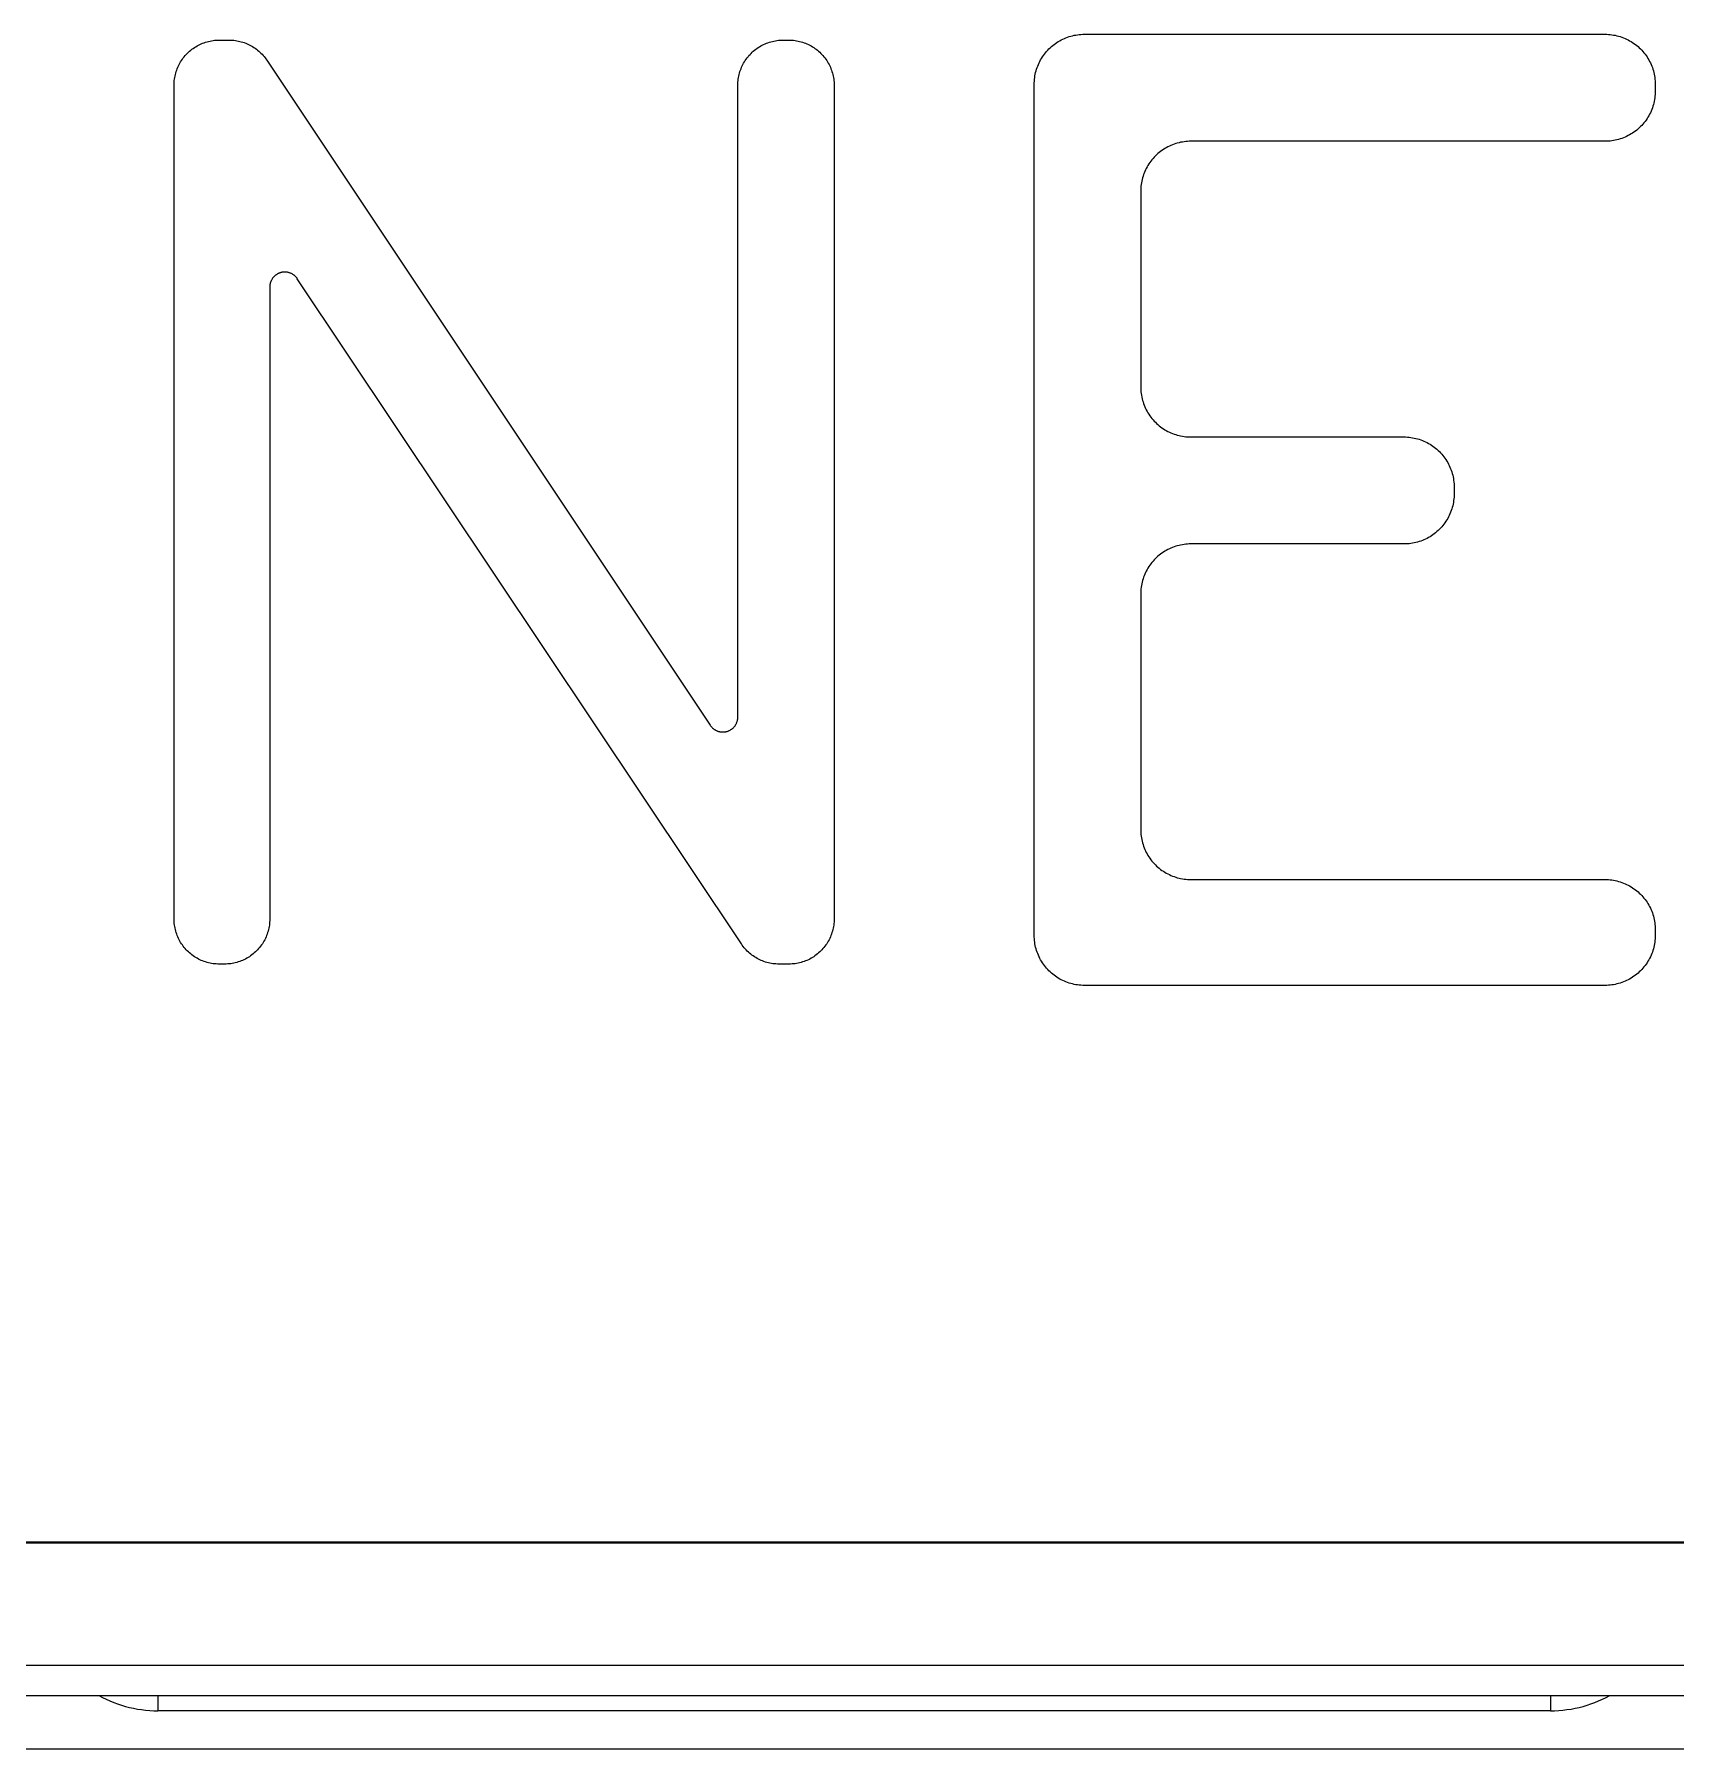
# Model space of a CAD drawing. Header units: millimetres. Extents: x -1283 to 2747, y -259 to 2557.
# Drawn here: x 1706.39 to 1746.47, y 370.18 to 412.04 of the extents above; entities that cross this region are included whole.
import ezdxf

# ---------------------------------------------------------------- set-up
doc = ezdxf.new("R2010")
doc.units = ezdxf.units.MM
doc.header["$MEASUREMENT"] = 0
doc.layers.add('Utwórz2D linie widoczne', color=7, linetype='Continuous', true_color=0x000000)

msp = doc.modelspace()

# ---------------------------------------------------------------- linework, layer by layer
at = {"layer": 'Utwórz2D linie widoczne'}
for p, q in [((1731.58, 411.959), (1731.619, 411.974)), ((1731.619, 411.974), (1731.658, 411.987)), ((1731.658, 411.987), (1731.698, 411.999)), ((1731.698, 411.999), (1731.739, 412.01)), ((1731.739, 412.01), (1731.78, 412.019)), ((1731.78, 412.019), (1731.821, 412.027)), ((1731.821, 412.027), (1731.862, 412.033)), ((1731.862, 412.033), (1731.904, 412.038)), ((1731.904, 412.038), (1731.945, 412.042)), ((1731.945, 412.042), (1731.987, 412.044)), ((1731.987, 412.044), (1732.029, 412.044)), ((1732.029, 412.044), (1744.742, 412.044)), ((1744.742, 412.044), (1744.784, 412.044)), ((1744.784, 412.044), (1744.825, 412.042)), ((1744.825, 412.042), (1744.867, 412.038)), ((1744.867, 412.038), (1744.909, 412.033)), ((1744.909, 412.033), (1744.95, 412.027)), ((1744.95, 412.027), (1744.991, 412.019)), ((1744.991, 412.019), (1745.032, 412.01)), ((1745.032, 412.01), (1745.072, 411.999)), ((1745.072, 411.999), (1745.112, 411.987)), ((1745.112, 411.987), (1745.152, 411.974)), ((1745.152, 411.974), (1745.191, 411.959)), ((1710.1, 411.552), (1710.126, 411.579)), ((1710.126, 411.579), (1710.153, 411.606)), ((1710.153, 411.606), (1710.181, 411.631)), ((1710.181, 411.631), (1710.21, 411.655)), ((1710.21, 411.655), (1710.24, 411.678)), ((1710.24, 411.678), (1710.27, 411.701)), ((1710.27, 411.701), (1710.301, 411.722)), ((1710.301, 411.722), (1710.333, 411.742)), ((1710.333, 411.742), (1710.365, 411.761)), ((1710.365, 411.761), (1710.398, 411.779)), ((1710.398, 411.779), (1710.432, 411.796)), ((1710.432, 411.796), (1710.466, 411.811)), ((1710.466, 411.811), (1710.501, 411.826)), ((1710.501, 411.826), (1710.536, 411.839)), ((1710.536, 411.839), (1710.572, 411.851)), ((1710.572, 411.851), (1710.608, 411.862)), ((1710.608, 411.862), (1710.645, 411.871)), ((1710.645, 411.871), (1710.681, 411.879)), ((1710.681, 411.879), (1710.718, 411.886)), ((1710.718, 411.886), (1710.756, 411.892)), ((1710.756, 411.892), (1710.793, 411.897)), ((1710.793, 411.897), (1710.83, 411.9)), ((1710.83, 411.9), (1710.868, 411.902)), ((1710.868, 411.902), (1710.906, 411.902)), ((1710.906, 411.902), (1711.15, 411.902)), ((1711.15, 411.902), (1711.188, 411.902)), ((1711.188, 411.902), (1711.225, 411.9)), ((1711.225, 411.9), (1711.262, 411.897)), ((1711.262, 411.897), (1711.299, 411.892)), ((1711.299, 411.892), (1711.336, 411.887)), ((1711.336, 411.887), (1711.373, 411.88)), ((1711.373, 411.88), (1711.409, 411.872)), ((1711.409, 411.872), (1711.445, 411.862)), ((1711.445, 411.862), (1711.481, 411.852)), ((1711.481, 411.852), (1711.517, 411.84)), ((1711.517, 411.84), (1711.552, 411.827)), ((1711.552, 411.827), (1711.586, 411.812)), ((1711.586, 411.812), (1711.62, 411.797)), ((1711.62, 411.797), (1711.654, 411.781)), ((1711.654, 411.781), (1711.687, 411.763)), ((1711.687, 411.763), (1711.719, 411.744)), ((1711.719, 411.744), (1711.751, 411.724)), ((1711.751, 411.724), (1711.782, 411.704)), ((1711.782, 411.704), (1711.812, 411.682)), ((1711.812, 411.682), (1711.842, 411.659)), ((1711.842, 411.659), (1711.87, 411.635)), ((1711.87, 411.635), (1711.898, 411.61)), ((1711.898, 411.61), (1711.925, 411.584)), ((1711.925, 411.584), (1711.951, 411.557)), ((1711.951, 411.557), (1711.976, 411.53)), ((1723.865, 411.552), (1723.891, 411.579)), ((1723.891, 411.579), (1723.918, 411.606)), ((1723.918, 411.606), (1723.946, 411.631)), ((1723.946, 411.631), (1723.975, 411.655)), ((1723.975, 411.655), (1724.005, 411.678)), ((1724.005, 411.678), (1724.035, 411.701)), ((1724.035, 411.701), (1724.066, 411.722)), ((1724.066, 411.722), (1724.098, 411.742)), ((1724.098, 411.742), (1724.131, 411.761)), ((1724.131, 411.761), (1724.164, 411.779)), ((1724.164, 411.779), (1724.197, 411.796)), ((1724.197, 411.796), (1724.232, 411.811)), ((1724.232, 411.811), (1724.267, 411.826)), ((1724.267, 411.826), (1724.302, 411.839)), ((1724.302, 411.839), (1724.337, 411.851)), ((1724.337, 411.851), (1724.374, 411.862)), ((1724.374, 411.862), (1724.41, 411.871)), ((1724.41, 411.871), (1724.447, 411.879)), ((1724.447, 411.879), (1724.484, 411.886)), ((1724.484, 411.886), (1724.521, 411.892)), ((1724.521, 411.892), (1724.558, 411.897)), ((1724.558, 411.897), (1724.596, 411.9)), ((1724.596, 411.9), (1724.633, 411.902)), ((1724.633, 411.902), (1724.671, 411.902)), ((1724.671, 411.902), (1724.816, 411.902)), ((1724.816, 411.902), (1724.853, 411.902)), ((1724.853, 411.902), (1724.891, 411.9)), ((1724.891, 411.9), (1724.928, 411.897)), ((1724.928, 411.897), (1724.966, 411.892)), ((1724.966, 411.892), (1725.003, 411.886)), ((1725.003, 411.886), (1725.04, 411.879)), ((1725.04, 411.879), (1725.077, 411.871)), ((1725.077, 411.871), (1725.113, 411.862)), ((1725.113, 411.862), (1725.149, 411.851)), ((1725.149, 411.851), (1725.185, 411.839)), ((1725.185, 411.839), (1725.22, 411.826)), ((1725.22, 411.826), (1725.255, 411.811)), ((1725.255, 411.811), (1725.289, 411.796)), ((1725.289, 411.796), (1725.323, 411.779)), ((1725.323, 411.779), (1725.356, 411.761)), ((1725.356, 411.761), (1725.388, 411.742)), ((1725.388, 411.742), (1725.42, 411.722)), ((1725.42, 411.722), (1725.451, 411.701)), ((1725.451, 411.701), (1725.482, 411.678)), ((1725.482, 411.678), (1725.511, 411.655)), ((1725.511, 411.655), (1725.54, 411.631)), ((1725.54, 411.631), (1725.568, 411.606)), ((1725.568, 411.606), (1725.595, 411.579)), ((1725.595, 411.579), (1725.621, 411.552)), ((1731.028, 411.526), (1731.053, 411.56)), ((1731.053, 411.56), (1731.079, 411.593)), ((1731.079, 411.593), (1731.106, 411.625)), ((1731.106, 411.625), (1731.134, 411.656)), ((1731.134, 411.656), (1731.163, 411.686)), ((1731.163, 411.686), (1731.193, 411.715)), ((1731.193, 411.715), (1731.224, 411.743)), ((1731.224, 411.743), (1731.256, 411.77)), ((1731.256, 411.77), (1731.289, 411.796)), ((1731.289, 411.796), (1731.322, 411.82)), ((1731.322, 411.82), (1731.357, 411.844)), ((1731.357, 411.844), (1731.392, 411.866)), ((1731.392, 411.866), (1731.429, 411.887)), ((1731.429, 411.887), (1731.465, 411.907)), ((1731.465, 411.907), (1731.503, 411.926)), ((1731.503, 411.926), (1731.541, 411.943)), ((1731.541, 411.943), (1731.58, 411.959)), ((1745.191, 411.959), (1745.23, 411.943)), ((1745.23, 411.943), (1745.268, 411.926)), ((1745.268, 411.926), (1745.305, 411.907)), ((1745.305, 411.907), (1745.342, 411.887)), ((1745.342, 411.887), (1745.378, 411.866)), ((1745.378, 411.866), (1745.414, 411.844)), ((1745.414, 411.844), (1745.448, 411.82)), ((1745.448, 411.82), (1745.482, 411.796)), ((1745.482, 411.796), (1745.515, 411.77)), ((1745.515, 411.77), (1745.547, 411.743)), ((1745.547, 411.743), (1745.578, 411.715)), ((1745.578, 411.715), (1745.608, 411.686)), ((1745.608, 411.686), (1745.637, 411.656)), ((1745.637, 411.656), (1745.665, 411.625)), ((1745.665, 411.625), (1745.692, 411.593)), ((1745.692, 411.593), (1745.718, 411.56)), ((1745.718, 411.56), (1745.743, 411.526)), ((1709.855, 411.133), (1709.867, 411.169)), ((1709.867, 411.169), (1709.88, 411.204)), ((1709.88, 411.204), (1709.895, 411.239)), ((1709.895, 411.239), (1709.91, 411.273)), ((1709.91, 411.273), (1709.927, 411.307)), ((1709.927, 411.307), (1709.945, 411.34)), ((1709.945, 411.34), (1709.964, 411.373)), ((1709.964, 411.373), (1709.984, 411.405)), ((1709.984, 411.405), (1710.005, 411.436)), ((1710.005, 411.436), (1710.027, 411.466)), ((1710.027, 411.466), (1710.05, 411.496)), ((1710.05, 411.496), (1710.075, 411.524)), ((1710.075, 411.524), (1710.1, 411.552)), ((1711.976, 411.53), (1712.001, 411.501)), ((1712.001, 411.501), (1712.024, 411.472)), ((1712.024, 411.472), (1712.046, 411.442)), ((1712.046, 411.442), (1712.068, 411.411)), ((1712.068, 411.411), (1722.895, 395.17)), ((1723.62, 411.133), (1723.632, 411.169)), ((1723.632, 411.169), (1723.645, 411.204)), ((1723.645, 411.204), (1723.66, 411.239)), ((1723.66, 411.239), (1723.675, 411.273)), ((1723.675, 411.273), (1723.692, 411.307)), ((1723.692, 411.307), (1723.71, 411.34)), ((1723.71, 411.34), (1723.729, 411.373)), ((1723.729, 411.373), (1723.749, 411.405)), ((1723.749, 411.405), (1723.77, 411.436)), ((1723.77, 411.436), (1723.793, 411.466)), ((1723.793, 411.466), (1723.816, 411.496)), ((1723.816, 411.496), (1723.84, 411.524)), ((1723.84, 411.524), (1723.865, 411.552)), ((1725.621, 411.552), (1725.647, 411.524)), ((1725.647, 411.524), (1725.671, 411.496)), ((1725.671, 411.496), (1725.694, 411.466)), ((1725.694, 411.466), (1725.716, 411.436)), ((1725.716, 411.436), (1725.737, 411.405)), ((1725.737, 411.405), (1725.758, 411.373)), ((1725.758, 411.373), (1725.777, 411.34)), ((1725.777, 411.34), (1725.794, 411.307)), ((1725.794, 411.307), (1725.811, 411.273)), ((1725.811, 411.273), (1725.827, 411.239)), ((1725.827, 411.239), (1725.841, 411.204)), ((1725.841, 411.204), (1725.854, 411.169)), ((1725.854, 411.169), (1725.866, 411.133)), ((1730.839, 411.109), (1730.849, 411.15)), ((1730.849, 411.15), (1730.861, 411.19)), ((1730.861, 411.19), (1730.875, 411.23)), ((1730.875, 411.23), (1730.889, 411.269)), ((1730.889, 411.269), (1730.905, 411.307)), ((1730.905, 411.307), (1730.923, 411.346)), ((1730.923, 411.346), (1730.941, 411.383)), ((1730.941, 411.383), (1730.961, 411.42)), ((1730.961, 411.42), (1730.982, 411.456)), ((1730.982, 411.456), (1731.005, 411.491)), ((1731.005, 411.491), (1731.028, 411.526)), ((1745.743, 411.526), (1745.766, 411.491)), ((1745.766, 411.491), (1745.788, 411.456)), ((1745.788, 411.456), (1745.81, 411.42)), ((1745.81, 411.42), (1745.829, 411.383)), ((1745.829, 411.383), (1745.848, 411.346)), ((1745.848, 411.346), (1745.865, 411.307)), ((1745.865, 411.307), (1745.881, 411.269)), ((1745.881, 411.269), (1745.896, 411.23)), ((1745.896, 411.23), (1745.909, 411.19)), ((1745.909, 411.19), (1745.921, 411.15)), ((1745.921, 411.15), (1745.932, 411.109)), ((1709.803, 410.8), (1709.804, 410.838)), ((1709.803, 390.441), (1709.803, 410.8)), ((1709.804, 410.838), (1709.806, 410.875)), ((1709.806, 410.875), (1709.809, 410.913)), ((1709.809, 410.913), (1709.813, 410.95)), ((1709.813, 410.95), (1709.819, 410.987)), ((1709.819, 410.987), (1709.826, 411.024)), ((1709.826, 411.024), (1709.835, 411.061)), ((1709.835, 411.061), (1709.844, 411.097)), ((1709.844, 411.097), (1709.855, 411.133)), ((1723.568, 410.8), (1723.569, 410.838)), ((1723.568, 395.374), (1723.568, 410.8)), ((1723.569, 410.838), (1723.571, 410.875)), ((1723.571, 410.875), (1723.574, 410.913)), ((1723.574, 410.913), (1723.579, 410.95)), ((1723.579, 410.95), (1723.585, 410.987)), ((1723.585, 410.987), (1723.592, 411.024)), ((1723.592, 411.024), (1723.6, 411.061)), ((1723.6, 411.061), (1723.609, 411.097)), ((1723.609, 411.097), (1723.62, 411.133)), ((1725.866, 411.133), (1725.877, 411.097)), ((1725.877, 411.097), (1725.887, 411.061)), ((1725.887, 411.061), (1725.895, 411.024)), ((1725.895, 411.024), (1725.902, 410.987)), ((1725.902, 410.987), (1725.908, 410.95)), ((1725.908, 410.95), (1725.912, 410.913)), ((1725.912, 410.913), (1725.916, 410.875)), ((1725.916, 410.875), (1725.917, 410.838)), ((1725.917, 410.838), (1725.918, 410.8)), ((1725.918, 410.8), (1725.918, 390.441)), ((1730.804, 410.819), (1730.805, 410.861)), ((1730.804, 390.042), (1730.804, 410.819)), ((1730.805, 410.861), (1730.807, 410.903)), ((1730.807, 410.903), (1730.81, 410.945)), ((1730.81, 410.945), (1730.815, 410.986)), ((1730.815, 410.986), (1730.822, 411.028)), ((1730.822, 411.028), (1730.83, 411.069)), ((1730.83, 411.069), (1730.839, 411.109)), ((1745.932, 411.109), (1745.941, 411.069)), ((1745.941, 411.069), (1745.949, 411.028)), ((1745.949, 411.028), (1745.955, 410.986)), ((1745.955, 410.986), (1745.96, 410.945)), ((1745.96, 410.945), (1745.964, 410.903)), ((1745.964, 410.903), (1745.966, 410.861)), ((1745.966, 410.861), (1745.967, 410.819)), ((1745.967, 410.819), (1745.967, 410.656)), ((1745.921, 410.326), (1745.909, 410.286)), ((1745.932, 410.366), (1745.921, 410.326)), ((1745.941, 410.407), (1745.932, 410.366)), ((1745.949, 410.448), (1745.941, 410.407)), ((1745.955, 410.489), (1745.949, 410.448)), ((1745.96, 410.531), (1745.955, 410.489)), ((1745.964, 410.573), (1745.96, 410.531)), ((1745.966, 410.614), (1745.964, 410.573)), ((1745.967, 410.656), (1745.966, 410.614)), ((1745.692, 409.883), (1745.665, 409.851)), ((1745.718, 409.916), (1745.692, 409.883)), ((1745.743, 409.95), (1745.718, 409.916)), ((1745.766, 409.984), (1745.743, 409.95)), ((1745.788, 410.02), (1745.766, 409.984)), ((1745.81, 410.056), (1745.788, 410.02)), ((1745.829, 410.093), (1745.81, 410.056)), ((1745.848, 410.13), (1745.829, 410.093)), ((1745.865, 410.168), (1745.848, 410.13)), ((1745.881, 410.207), (1745.865, 410.168)), ((1745.896, 410.246), (1745.881, 410.207)), ((1745.909, 410.286), (1745.896, 410.246)), ((1745.032, 409.466), (1744.991, 409.457)), ((1745.072, 409.477), (1745.032, 409.466)), ((1745.112, 409.489), (1745.072, 409.477)), ((1745.152, 409.502), (1745.112, 409.489)), ((1745.191, 409.517), (1745.152, 409.502)), ((1745.23, 409.533), (1745.191, 409.517)), ((1745.268, 409.55), (1745.23, 409.533)), ((1745.305, 409.569), (1745.268, 409.55)), ((1745.342, 409.588), (1745.305, 409.569)), ((1745.378, 409.61), (1745.342, 409.588)), ((1745.414, 409.632), (1745.378, 409.61)), ((1745.448, 409.655), (1745.414, 409.632)), ((1745.482, 409.68), (1745.448, 409.655)), ((1745.515, 409.706), (1745.482, 409.68)), ((1745.547, 409.733), (1745.515, 409.706)), ((1745.578, 409.761), (1745.547, 409.733)), ((1745.608, 409.79), (1745.578, 409.761)), ((1745.637, 409.82), (1745.608, 409.79)), ((1745.665, 409.851), (1745.637, 409.82)), ((1733.762, 409.073), (1733.733, 409.042)), ((1733.793, 409.102), (1733.762, 409.073)), ((1733.824, 409.13), (1733.793, 409.102)), ((1733.856, 409.157), (1733.824, 409.13)), ((1733.888, 409.182), (1733.856, 409.157)), ((1733.922, 409.207), (1733.888, 409.182)), ((1733.957, 409.231), (1733.922, 409.207)), ((1733.992, 409.253), (1733.957, 409.231)), ((1734.028, 409.274), (1733.992, 409.253)), ((1734.065, 409.294), (1734.028, 409.274)), ((1734.103, 409.313), (1734.065, 409.294)), ((1734.141, 409.33), (1734.103, 409.313)), ((1734.179, 409.346), (1734.141, 409.33)), ((1734.218, 409.361), (1734.179, 409.346)), ((1734.258, 409.374), (1734.218, 409.361)), ((1734.298, 409.386), (1734.258, 409.374)), ((1734.339, 409.396), (1734.298, 409.386)), ((1734.379, 409.406), (1734.339, 409.396)), ((1734.421, 409.413), (1734.379, 409.406)), ((1734.462, 409.42), (1734.421, 409.413)), ((1734.503, 409.425), (1734.462, 409.42)), ((1734.545, 409.428), (1734.503, 409.425)), ((1734.587, 409.431), (1734.545, 409.428)), ((1734.629, 409.431), (1734.587, 409.431)), ((1744.742, 409.431), (1734.629, 409.431)), ((1744.784, 409.432), (1744.742, 409.431)), ((1744.825, 409.434), (1744.784, 409.432)), ((1744.867, 409.438), (1744.825, 409.434)), ((1744.909, 409.443), (1744.867, 409.438)), ((1744.95, 409.449), (1744.909, 409.443)), ((1744.991, 409.457), (1744.95, 409.449)), ((1733.489, 408.656), (1733.474, 408.617)), ((1733.505, 408.694), (1733.489, 408.656)), ((1733.522, 408.732), (1733.505, 408.694)), ((1733.541, 408.77), (1733.522, 408.732)), ((1733.561, 408.807), (1733.541, 408.77)), ((1733.582, 408.843), (1733.561, 408.807)), ((1733.604, 408.878), (1733.582, 408.843)), ((1733.628, 408.913), (1733.604, 408.878)), ((1733.653, 408.946), (1733.628, 408.913)), ((1733.678, 408.979), (1733.653, 408.946)), ((1733.705, 409.011), (1733.678, 408.979)), ((1733.733, 409.042), (1733.705, 409.011)), ((1733.407, 408.29), (1733.404, 408.248)), ((1733.404, 408.248), (1733.404, 408.206)), ((1733.404, 408.206), (1733.404, 403.436)), ((1733.41, 408.332), (1733.407, 408.29)), ((1733.415, 408.373), (1733.41, 408.332)), ((1733.421, 408.414), (1733.415, 408.373)), ((1733.429, 408.456), (1733.421, 408.414)), ((1733.439, 408.496), (1733.429, 408.456)), ((1733.449, 408.537), (1733.439, 408.496)), ((1733.461, 408.577), (1733.449, 408.537)), ((1733.474, 408.617), (1733.461, 408.577)), ((1712.232, 406.114), (1712.223, 406.105)), ((1712.24, 406.124), (1712.232, 406.114)), ((1712.249, 406.133), (1712.24, 406.124)), ((1712.258, 406.141), (1712.249, 406.133)), ((1712.268, 406.15), (1712.258, 406.141)), ((1712.277, 406.158), (1712.268, 406.15)), ((1712.288, 406.166), (1712.277, 406.158)), ((1712.298, 406.173), (1712.288, 406.166)), ((1712.308, 406.18), (1712.298, 406.173)), ((1712.319, 406.187), (1712.308, 406.18)), ((1712.33, 406.193), (1712.319, 406.187)), ((1712.341, 406.199), (1712.33, 406.193)), ((1712.353, 406.204), (1712.341, 406.199)), ((1712.364, 406.209), (1712.353, 406.204)), ((1712.376, 406.214), (1712.364, 406.209)), ((1712.388, 406.218), (1712.376, 406.214)), ((1712.4, 406.222), (1712.388, 406.218)), ((1712.412, 406.226), (1712.4, 406.222)), ((1712.425, 406.229), (1712.412, 406.226)), ((1712.437, 406.232), (1712.425, 406.229)), ((1712.45, 406.234), (1712.437, 406.232)), ((1712.462, 406.235), (1712.45, 406.234)), ((1712.475, 406.237), (1712.462, 406.235)), ((1712.487, 406.238), (1712.475, 406.237)), ((1712.5, 406.238), (1712.487, 406.238)), ((1712.513, 406.238), (1712.5, 406.238)), ((1712.525, 406.238), (1712.513, 406.238)), ((1712.538, 406.237), (1712.525, 406.238)), ((1712.551, 406.236), (1712.538, 406.237)), ((1712.563, 406.234), (1712.551, 406.236)), ((1712.576, 406.232), (1712.563, 406.234)), ((1712.588, 406.229), (1712.576, 406.232)), ((1712.6, 406.226), (1712.588, 406.229)), ((1712.613, 406.223), (1712.6, 406.226)), ((1712.625, 406.219), (1712.613, 406.223)), ((1712.637, 406.214), (1712.625, 406.219)), ((1712.648, 406.21), (1712.637, 406.214)), ((1712.66, 406.205), (1712.648, 406.21)), ((1712.671, 406.199), (1712.66, 406.205)), ((1712.683, 406.193), (1712.671, 406.199)), ((1712.694, 406.187), (1712.683, 406.193)), ((1712.705, 406.18), (1712.694, 406.187)), ((1712.715, 406.173), (1712.705, 406.18)), ((1712.725, 406.166), (1712.715, 406.173)), ((1712.735, 406.158), (1712.725, 406.166)), ((1712.745, 406.15), (1712.735, 406.158)), ((1712.755, 406.142), (1712.745, 406.15)), ((1712.764, 406.133), (1712.755, 406.142)), ((1712.773, 406.124), (1712.764, 406.133)), ((1712.781, 406.115), (1712.773, 406.124)), ((1712.79, 406.105), (1712.781, 406.115)), ((1712.14, 405.896), (1712.139, 405.883)), ((1712.139, 405.883), (1712.139, 405.871)), ((1712.139, 405.871), (1712.139, 390.441)), ((1712.141, 405.909), (1712.14, 405.896)), ((1712.143, 405.921), (1712.141, 405.909)), ((1712.145, 405.934), (1712.143, 405.921)), ((1712.147, 405.946), (1712.145, 405.934)), ((1712.15, 405.959), (1712.147, 405.946)), ((1712.153, 405.971), (1712.15, 405.959)), ((1712.157, 405.983), (1712.153, 405.971)), ((1712.161, 405.995), (1712.157, 405.983)), ((1712.165, 406.007), (1712.161, 405.995)), ((1712.17, 406.019), (1712.165, 406.007)), ((1712.176, 406.03), (1712.17, 406.019)), ((1712.181, 406.041), (1712.176, 406.03)), ((1712.187, 406.052), (1712.181, 406.041)), ((1712.194, 406.063), (1712.187, 406.052)), ((1712.201, 406.074), (1712.194, 406.063)), ((1712.208, 406.085), (1712.201, 406.074)), ((1712.215, 406.095), (1712.208, 406.085)), ((1712.223, 406.105), (1712.215, 406.095)), ((1712.798, 406.095), (1712.79, 406.105)), ((1712.805, 406.085), (1712.798, 406.095)), ((1712.812, 406.075), (1712.805, 406.085)), ((1723.656, 389.829), (1712.812, 406.075)), ((1733.404, 403.436), (1733.404, 403.394)), ((1733.404, 403.394), (1733.407, 403.352)), ((1733.407, 403.352), (1733.41, 403.31)), ((1733.41, 403.31), (1733.415, 403.269)), ((1733.415, 403.269), (1733.421, 403.228)), ((1733.421, 403.228), (1733.429, 403.186)), ((1733.429, 403.186), (1733.439, 403.146)), ((1733.439, 403.146), (1733.449, 403.105)), ((1733.449, 403.105), (1733.461, 403.065)), ((1733.461, 403.065), (1733.474, 403.025)), ((1733.474, 403.025), (1733.489, 402.986)), ((1733.489, 402.986), (1733.505, 402.948)), ((1733.505, 402.948), (1733.522, 402.91)), ((1733.522, 402.91), (1733.541, 402.872)), ((1733.541, 402.872), (1733.561, 402.835)), ((1733.561, 402.835), (1733.582, 402.799)), ((1733.582, 402.799), (1733.604, 402.764)), ((1733.604, 402.764), (1733.628, 402.729)), ((1733.628, 402.729), (1733.653, 402.696)), ((1733.653, 402.696), (1733.678, 402.663)), ((1733.678, 402.663), (1733.705, 402.631)), ((1733.705, 402.631), (1733.733, 402.6)), ((1733.733, 402.6), (1733.762, 402.569)), ((1733.762, 402.569), (1733.793, 402.54)), ((1733.793, 402.54), (1733.824, 402.512)), ((1733.824, 402.512), (1733.856, 402.485)), ((1733.856, 402.485), (1733.888, 402.46)), ((1733.888, 402.46), (1733.922, 402.435)), ((1733.922, 402.435), (1733.957, 402.411)), ((1733.957, 402.411), (1733.992, 402.389)), ((1733.992, 402.389), (1734.028, 402.368)), ((1734.028, 402.368), (1734.065, 402.348)), ((1734.065, 402.348), (1734.103, 402.329)), ((1734.103, 402.329), (1734.141, 402.312)), ((1734.141, 402.312), (1734.179, 402.296)), ((1734.179, 402.296), (1734.218, 402.281)), ((1734.218, 402.281), (1734.258, 402.268)), ((1734.258, 402.268), (1734.298, 402.256)), ((1734.298, 402.256), (1734.339, 402.246)), ((1734.339, 402.246), (1734.379, 402.236)), ((1734.379, 402.236), (1734.421, 402.229)), ((1734.421, 402.229), (1734.462, 402.222)), ((1734.462, 402.222), (1734.503, 402.217)), ((1734.503, 402.217), (1734.545, 402.214)), ((1734.545, 402.214), (1734.587, 402.211)), ((1734.587, 402.211), (1734.629, 402.211)), ((1734.629, 402.211), (1739.831, 402.211)), ((1739.831, 402.211), (1739.873, 402.21)), ((1739.873, 402.21), (1739.915, 402.208)), ((1739.915, 402.208), (1739.957, 402.204)), ((1739.957, 402.204), (1739.998, 402.199)), ((1739.998, 402.199), (1740.04, 402.193)), ((1740.04, 402.193), (1740.081, 402.185)), ((1740.081, 402.185), (1740.121, 402.176)), ((1740.121, 402.176), (1740.162, 402.165)), ((1740.162, 402.165), (1740.202, 402.153)), ((1740.202, 402.153), (1740.242, 402.14)), ((1740.242, 402.14), (1740.281, 402.125)), ((1740.281, 402.125), (1740.319, 402.109)), ((1740.319, 402.109), (1740.358, 402.092)), ((1740.358, 402.092), (1740.395, 402.073)), ((1740.395, 402.073), (1740.432, 402.054)), ((1740.432, 402.054), (1740.468, 402.032)), ((1740.468, 402.032), (1740.503, 402.01)), ((1740.503, 402.01), (1740.538, 401.987)), ((1740.538, 401.987), (1740.572, 401.962)), ((1740.572, 401.962), (1740.604, 401.936)), ((1740.604, 401.936), (1740.636, 401.909)), ((1740.636, 401.909), (1740.668, 401.881)), ((1740.668, 401.881), (1740.698, 401.852)), ((1740.698, 401.852), (1740.727, 401.822)), ((1740.727, 401.822), (1740.755, 401.791)), ((1740.755, 401.791), (1740.782, 401.759)), ((1740.782, 401.759), (1740.807, 401.726)), ((1740.807, 401.726), (1740.832, 401.692)), ((1740.832, 401.692), (1740.856, 401.658)), ((1740.856, 401.658), (1740.878, 401.622)), ((1740.878, 401.622), (1740.899, 401.586)), ((1740.899, 401.586), (1740.919, 401.549)), ((1740.919, 401.549), (1740.938, 401.512)), ((1740.938, 401.512), (1740.955, 401.474)), ((1740.955, 401.474), (1740.971, 401.435)), ((1740.971, 401.435), (1740.986, 401.396)), ((1740.986, 401.396), (1740.999, 401.356)), ((1740.999, 401.356), (1741.011, 401.316)), ((1741.011, 401.316), (1741.022, 401.276)), ((1741.022, 401.276), (1741.031, 401.235)), ((1741.031, 401.235), (1741.039, 401.194)), ((1741.039, 401.194), (1741.045, 401.153)), ((1741.045, 401.153), (1741.05, 401.111)), ((1741.05, 401.111), (1741.054, 401.069)), ((1741.05, 400.697), (1741.045, 400.656)), ((1741.054, 400.739), (1741.05, 400.697)), ((1741.054, 401.069), (1741.056, 401.028)), ((1741.056, 400.781), (1741.054, 400.739)), ((1741.056, 401.028), (1741.056, 400.986)), ((1741.056, 400.986), (1741.056, 400.823)), ((1741.056, 400.823), (1741.056, 400.781)), ((1740.919, 400.259), (1740.899, 400.222)), ((1740.938, 400.296), (1740.919, 400.259)), ((1740.955, 400.335), (1740.938, 400.296)), ((1740.971, 400.373), (1740.955, 400.335)), ((1740.986, 400.412), (1740.971, 400.373)), ((1740.999, 400.452), (1740.986, 400.412)), ((1741.011, 400.492), (1740.999, 400.452)), ((1741.022, 400.533), (1741.011, 400.492)), ((1741.031, 400.573), (1741.022, 400.533)), ((1741.039, 400.614), (1741.031, 400.573)), ((1741.045, 400.656), (1741.039, 400.614)), ((1740.572, 399.846), (1740.538, 399.822)), ((1740.604, 399.872), (1740.572, 399.846)), ((1740.636, 399.899), (1740.604, 399.872)), ((1740.668, 399.927), (1740.636, 399.899)), ((1740.698, 399.956), (1740.668, 399.927)), ((1740.727, 399.986), (1740.698, 399.956)), ((1740.755, 400.017), (1740.727, 399.986)), ((1740.782, 400.049), (1740.755, 400.017)), ((1740.807, 400.082), (1740.782, 400.049)), ((1740.832, 400.116), (1740.807, 400.082)), ((1740.856, 400.151), (1740.832, 400.116)), ((1740.878, 400.186), (1740.856, 400.151)), ((1740.899, 400.222), (1740.878, 400.186)), ((1733.992, 399.419), (1733.957, 399.397)), ((1734.028, 399.44), (1733.992, 399.419)), ((1734.065, 399.46), (1734.028, 399.44)), ((1734.103, 399.479), (1734.065, 399.46)), ((1734.141, 399.496), (1734.103, 399.479)), ((1734.179, 399.512), (1734.141, 399.496)), ((1734.218, 399.527), (1734.179, 399.512)), ((1734.258, 399.54), (1734.218, 399.527)), ((1734.298, 399.552), (1734.258, 399.54)), ((1734.339, 399.563), (1734.298, 399.552)), ((1734.379, 399.572), (1734.339, 399.563)), ((1734.421, 399.58), (1734.379, 399.572)), ((1734.462, 399.586), (1734.421, 399.58)), ((1734.503, 399.591), (1734.462, 399.586)), ((1734.545, 399.595), (1734.503, 399.591)), ((1734.587, 399.597), (1734.545, 399.595)), ((1734.629, 399.598), (1734.587, 399.597)), ((1739.831, 399.598), (1734.629, 399.598)), ((1739.873, 399.598), (1739.831, 399.598)), ((1739.915, 399.6), (1739.873, 399.598)), ((1739.957, 399.604), (1739.915, 399.6)), ((1739.998, 399.609), (1739.957, 399.604)), ((1740.04, 399.615), (1739.998, 399.609)), ((1740.081, 399.623), (1740.04, 399.615)), ((1740.121, 399.632), (1740.081, 399.623)), ((1740.162, 399.643), (1740.121, 399.632)), ((1740.202, 399.655), (1740.162, 399.643)), ((1740.242, 399.668), (1740.202, 399.655)), ((1740.281, 399.683), (1740.242, 399.668)), ((1740.319, 399.699), (1740.281, 399.683)), ((1740.358, 399.716), (1740.319, 399.699)), ((1740.395, 399.735), (1740.358, 399.716)), ((1740.432, 399.755), (1740.395, 399.735)), ((1740.468, 399.776), (1740.432, 399.755)), ((1740.503, 399.798), (1740.468, 399.776)), ((1740.538, 399.822), (1740.503, 399.798)), ((1733.582, 399.009), (1733.561, 398.973)), ((1733.604, 399.044), (1733.582, 399.009)), ((1733.628, 399.079), (1733.604, 399.044)), ((1733.653, 399.113), (1733.628, 399.079)), ((1733.678, 399.146), (1733.653, 399.113)), ((1733.705, 399.178), (1733.678, 399.146)), ((1733.733, 399.209), (1733.705, 399.178)), ((1733.762, 399.239), (1733.733, 399.209)), ((1733.793, 399.268), (1733.762, 399.239)), ((1733.824, 399.296), (1733.793, 399.268)), ((1733.856, 399.323), (1733.824, 399.296)), ((1733.888, 399.349), (1733.856, 399.323)), ((1733.922, 399.373), (1733.888, 399.349)), ((1733.957, 399.397), (1733.922, 399.373)), ((1733.421, 398.581), (1733.415, 398.539)), ((1733.429, 398.622), (1733.421, 398.581)), ((1733.439, 398.663), (1733.429, 398.622)), ((1733.449, 398.703), (1733.439, 398.663)), ((1733.461, 398.743), (1733.449, 398.703)), ((1733.474, 398.783), (1733.461, 398.743)), ((1733.489, 398.822), (1733.474, 398.783)), ((1733.505, 398.861), (1733.489, 398.822)), ((1733.522, 398.899), (1733.505, 398.861)), ((1733.541, 398.936), (1733.522, 398.899)), ((1733.561, 398.973), (1733.541, 398.936)), ((1733.407, 398.456), (1733.404, 398.414)), ((1733.404, 398.414), (1733.404, 398.373)), ((1733.404, 398.373), (1733.404, 392.628)), ((1733.41, 398.498), (1733.407, 398.456)), ((1733.415, 398.539), (1733.41, 398.498)), ((1723.537, 395.226), (1723.542, 395.238)), ((1723.542, 395.238), (1723.547, 395.25)), ((1723.547, 395.25), (1723.551, 395.262)), ((1723.551, 395.262), (1723.555, 395.274)), ((1723.555, 395.274), (1723.558, 395.286)), ((1723.558, 395.286), (1723.561, 395.298)), ((1723.561, 395.298), (1723.563, 395.311)), ((1723.563, 395.311), (1723.565, 395.323)), ((1723.565, 395.323), (1723.567, 395.336)), ((1723.567, 395.336), (1723.568, 395.349)), ((1723.568, 395.361), (1723.568, 395.374)), ((1723.568, 395.349), (1723.568, 395.361)), ((1722.895, 395.17), (1722.902, 395.16)), ((1722.902, 395.16), (1722.91, 395.149)), ((1722.91, 395.149), (1722.918, 395.14)), ((1722.918, 395.14), (1722.926, 395.13)), ((1722.926, 395.13), (1722.935, 395.121)), ((1722.935, 395.121), (1722.944, 395.112)), ((1722.944, 395.112), (1722.953, 395.103)), ((1722.953, 395.103), (1722.962, 395.094)), ((1722.962, 395.094), (1722.972, 395.086)), ((1722.972, 395.086), (1722.982, 395.079)), ((1722.982, 395.079), (1722.993, 395.071)), ((1722.993, 395.071), (1723.003, 395.064)), ((1723.003, 395.064), (1723.014, 395.058)), ((1723.014, 395.058), (1723.025, 395.051)), ((1723.025, 395.051), (1723.036, 395.046)), ((1723.036, 395.046), (1723.048, 395.04)), ((1723.048, 395.04), (1723.059, 395.035)), ((1723.059, 395.035), (1723.071, 395.03)), ((1723.071, 395.03), (1723.083, 395.026)), ((1723.083, 395.026), (1723.095, 395.022)), ((1723.095, 395.022), (1723.107, 395.019)), ((1723.107, 395.019), (1723.12, 395.016)), ((1723.12, 395.016), (1723.132, 395.013)), ((1723.132, 395.013), (1723.144, 395.011)), ((1723.144, 395.011), (1723.157, 395.009)), ((1723.157, 395.009), (1723.17, 395.008)), ((1723.17, 395.008), (1723.182, 395.007)), ((1723.182, 395.007), (1723.195, 395.007)), ((1723.195, 395.007), (1723.208, 395.007)), ((1723.208, 395.007), (1723.22, 395.007)), ((1723.22, 395.007), (1723.233, 395.008)), ((1723.233, 395.008), (1723.246, 395.009)), ((1723.246, 395.009), (1723.258, 395.011)), ((1723.258, 395.011), (1723.271, 395.013)), ((1723.271, 395.013), (1723.283, 395.016)), ((1723.283, 395.016), (1723.295, 395.019)), ((1723.295, 395.019), (1723.308, 395.022)), ((1723.308, 395.022), (1723.32, 395.026)), ((1723.32, 395.026), (1723.332, 395.03)), ((1723.332, 395.03), (1723.343, 395.035)), ((1723.343, 395.035), (1723.355, 395.04)), ((1723.355, 395.04), (1723.366, 395.046)), ((1723.366, 395.046), (1723.378, 395.052)), ((1723.378, 395.052), (1723.389, 395.058)), ((1723.389, 395.058), (1723.399, 395.065)), ((1723.399, 395.065), (1723.41, 395.072)), ((1723.41, 395.072), (1723.42, 395.079)), ((1723.42, 395.079), (1723.43, 395.087)), ((1723.43, 395.087), (1723.44, 395.095)), ((1723.44, 395.095), (1723.45, 395.103)), ((1723.45, 395.103), (1723.459, 395.112)), ((1723.459, 395.112), (1723.468, 395.121)), ((1723.468, 395.121), (1723.476, 395.13)), ((1723.476, 395.13), (1723.484, 395.14)), ((1723.484, 395.14), (1723.492, 395.15)), ((1723.492, 395.15), (1723.5, 395.16)), ((1723.5, 395.16), (1723.507, 395.171)), ((1723.507, 395.171), (1723.514, 395.181)), ((1723.514, 395.181), (1723.52, 395.192)), ((1723.52, 395.192), (1723.526, 395.203)), ((1723.526, 395.203), (1723.532, 395.215)), ((1723.532, 395.215), (1723.537, 395.226)), ((1733.404, 392.628), (1733.404, 392.586)), ((1733.404, 392.586), (1733.407, 392.544)), ((1733.407, 392.544), (1733.41, 392.503)), ((1733.41, 392.503), (1733.415, 392.461)), ((1733.415, 392.461), (1733.421, 392.42)), ((1733.421, 392.42), (1733.429, 392.379)), ((1733.429, 392.379), (1733.439, 392.338)), ((1733.439, 392.338), (1733.449, 392.297)), ((1733.449, 392.297), (1733.461, 392.257)), ((1733.461, 392.257), (1733.474, 392.218)), ((1733.474, 392.218), (1733.489, 392.179)), ((1733.489, 392.179), (1733.505, 392.14)), ((1733.505, 392.14), (1733.522, 392.102)), ((1733.522, 392.102), (1733.541, 392.064)), ((1733.541, 392.064), (1733.561, 392.028)), ((1733.561, 392.028), (1733.582, 391.991)), ((1733.582, 391.991), (1733.604, 391.956)), ((1733.604, 391.956), (1733.628, 391.922)), ((1733.628, 391.922), (1733.653, 391.888)), ((1733.653, 391.888), (1733.678, 391.855)), ((1733.678, 391.855), (1733.705, 391.823)), ((1733.705, 391.823), (1733.733, 391.792)), ((1733.733, 391.792), (1733.762, 391.762)), ((1733.762, 391.762), (1733.793, 391.733)), ((1733.793, 391.733), (1733.824, 391.705)), ((1733.824, 391.705), (1733.856, 391.678)), ((1733.856, 391.678), (1733.888, 391.652)), ((1733.888, 391.652), (1733.922, 391.627)), ((1733.922, 391.627), (1733.957, 391.604)), ((1733.957, 391.604), (1733.992, 391.581)), ((1733.992, 391.581), (1734.028, 391.56)), ((1734.028, 391.56), (1734.065, 391.54)), ((1734.065, 391.54), (1734.103, 391.522)), ((1734.103, 391.522), (1734.141, 391.504)), ((1734.141, 391.504), (1734.179, 391.488)), ((1734.179, 391.488), (1734.218, 391.474)), ((1734.218, 391.474), (1734.258, 391.46)), ((1734.258, 391.46), (1734.298, 391.448)), ((1734.298, 391.448), (1734.339, 391.438)), ((1734.339, 391.438), (1734.379, 391.429)), ((1734.379, 391.429), (1734.421, 391.421)), ((1734.421, 391.421), (1734.462, 391.414)), ((1734.462, 391.414), (1734.503, 391.409)), ((1734.503, 391.409), (1734.545, 391.406)), ((1734.545, 391.406), (1734.587, 391.404)), ((1734.587, 391.404), (1734.629, 391.403)), ((1734.629, 391.403), (1744.742, 391.403)), ((1744.742, 391.403), (1744.784, 391.402)), ((1744.784, 391.402), (1744.825, 391.4)), ((1744.825, 391.4), (1744.867, 391.397)), ((1744.867, 391.397), (1744.909, 391.392)), ((1744.909, 391.392), (1744.95, 391.385)), ((1744.95, 391.385), (1744.991, 391.377)), ((1744.991, 391.377), (1745.032, 391.368)), ((1745.032, 391.368), (1745.072, 391.358)), ((1745.072, 391.358), (1745.112, 391.346)), ((1745.112, 391.346), (1745.152, 391.332)), ((1745.152, 391.332), (1745.191, 391.318)), ((1745.191, 391.318), (1745.23, 391.302)), ((1745.23, 391.302), (1745.268, 391.284)), ((1745.268, 391.284), (1745.305, 391.266)), ((1745.305, 391.266), (1745.342, 391.246)), ((1745.342, 391.246), (1745.378, 391.225)), ((1745.378, 391.225), (1745.414, 391.202)), ((1745.414, 391.202), (1745.448, 391.179)), ((1745.448, 391.179), (1745.482, 391.154)), ((1745.482, 391.154), (1745.515, 391.128)), ((1745.515, 391.128), (1745.547, 391.101)), ((1745.547, 391.101), (1745.578, 391.073)), ((1745.578, 391.073), (1745.608, 391.044)), ((1745.608, 391.044), (1745.637, 391.014)), ((1745.637, 391.014), (1745.665, 390.983)), ((1745.665, 390.983), (1745.692, 390.951)), ((1745.692, 390.951), (1745.718, 390.918)), ((1745.718, 390.918), (1745.743, 390.884)), ((1745.743, 390.884), (1745.766, 390.85)), ((1745.766, 390.85), (1745.788, 390.814)), ((1745.788, 390.814), (1745.81, 390.778)), ((1745.81, 390.778), (1745.829, 390.742)), ((1745.829, 390.742), (1745.848, 390.704)), ((1745.848, 390.704), (1745.865, 390.666)), ((1745.865, 390.666), (1745.881, 390.627)), ((1745.881, 390.627), (1745.896, 390.588)), ((1709.804, 390.403), (1709.803, 390.441)), ((1709.806, 390.365), (1709.804, 390.403)), ((1709.809, 390.328), (1709.806, 390.365)), ((1709.813, 390.29), (1709.809, 390.328)), ((1709.819, 390.253), (1709.813, 390.29)), ((1709.826, 390.216), (1709.819, 390.253)), ((1709.835, 390.18), (1709.826, 390.216)), ((1712.116, 390.216), (1712.108, 390.18)), ((1712.123, 390.253), (1712.116, 390.216)), ((1712.129, 390.29), (1712.123, 390.253)), ((1712.133, 390.328), (1712.129, 390.29)), ((1712.137, 390.365), (1712.133, 390.328)), ((1712.139, 390.403), (1712.137, 390.365)), ((1712.139, 390.441), (1712.139, 390.403)), ((1725.895, 390.216), (1725.887, 390.18)), ((1725.902, 390.253), (1725.895, 390.216)), ((1725.908, 390.29), (1725.902, 390.253)), ((1725.912, 390.328), (1725.908, 390.29)), ((1725.916, 390.365), (1725.912, 390.328)), ((1725.917, 390.403), (1725.916, 390.365)), ((1725.918, 390.441), (1725.917, 390.403)), ((1745.896, 390.588), (1745.909, 390.549)), ((1745.909, 390.549), (1745.921, 390.509)), ((1745.921, 390.509), (1745.932, 390.468)), ((1745.932, 390.468), (1745.941, 390.427)), ((1745.941, 390.427), (1745.949, 390.386)), ((1745.949, 390.386), (1745.955, 390.345)), ((1745.955, 390.345), (1745.96, 390.303)), ((1745.96, 390.303), (1745.964, 390.262)), ((1745.964, 390.262), (1745.966, 390.22)), ((1745.966, 390.22), (1745.967, 390.178)), ((1709.844, 390.143), (1709.835, 390.18)), ((1709.855, 390.107), (1709.844, 390.143)), ((1709.867, 390.071), (1709.855, 390.107)), ((1709.88, 390.036), (1709.867, 390.071)), ((1709.895, 390.001), (1709.88, 390.036)), ((1709.91, 389.967), (1709.895, 390.001)), ((1709.927, 389.933), (1709.91, 389.967)), ((1709.945, 389.9), (1709.927, 389.933)), ((1709.964, 389.868), (1709.945, 389.9)), ((1709.984, 389.836), (1709.964, 389.868)), ((1710.005, 389.805), (1709.984, 389.836)), ((1710.027, 389.774), (1710.005, 389.805)), ((1711.937, 389.805), (1711.915, 389.774)), ((1711.959, 389.836), (1711.937, 389.805)), ((1711.979, 389.868), (1711.959, 389.836)), ((1711.998, 389.9), (1711.979, 389.868)), ((1712.016, 389.933), (1711.998, 389.9)), ((1712.032, 389.967), (1712.016, 389.933)), ((1712.048, 390.001), (1712.032, 389.967)), ((1712.062, 390.036), (1712.048, 390.001)), ((1712.076, 390.071), (1712.062, 390.036)), ((1712.088, 390.107), (1712.076, 390.071)), ((1712.098, 390.143), (1712.088, 390.107)), ((1712.108, 390.18), (1712.098, 390.143)), ((1723.677, 389.798), (1723.656, 389.829)), ((1723.699, 389.768), (1723.677, 389.798)), ((1725.716, 389.805), (1725.694, 389.774)), ((1725.737, 389.836), (1725.716, 389.805)), ((1725.758, 389.868), (1725.737, 389.836)), ((1725.777, 389.9), (1725.758, 389.868)), ((1725.794, 389.933), (1725.777, 389.9)), ((1725.811, 389.967), (1725.794, 389.933)), ((1725.827, 390.001), (1725.811, 389.967)), ((1725.841, 390.036), (1725.827, 390.001)), ((1725.854, 390.071), (1725.841, 390.036)), ((1725.866, 390.107), (1725.854, 390.071)), ((1725.877, 390.143), (1725.866, 390.107)), ((1725.887, 390.18), (1725.877, 390.143)), ((1730.805, 390), (1730.804, 390.042)), ((1730.807, 389.958), (1730.805, 390)), ((1730.81, 389.917), (1730.807, 389.958)), ((1730.815, 389.875), (1730.81, 389.917)), ((1730.822, 389.834), (1730.815, 389.875)), ((1730.83, 389.793), (1730.822, 389.834)), ((1730.839, 389.752), (1730.83, 389.793)), ((1745.941, 389.793), (1745.932, 389.752)), ((1745.949, 389.834), (1745.941, 389.793)), ((1745.955, 389.875), (1745.949, 389.834)), ((1745.96, 389.917), (1745.955, 389.875)), ((1745.964, 389.958), (1745.96, 389.917)), ((1745.966, 390), (1745.964, 389.958)), ((1745.967, 390.042), (1745.966, 390)), ((1745.967, 390.178), (1745.967, 390.042)), ((1710.05, 389.745), (1710.027, 389.774)), ((1710.075, 389.716), (1710.05, 389.745)), ((1710.1, 389.688), (1710.075, 389.716)), ((1710.126, 389.661), (1710.1, 389.688)), ((1710.153, 389.635), (1710.126, 389.661)), ((1710.181, 389.61), (1710.153, 389.635)), ((1710.21, 389.585), (1710.181, 389.61)), ((1710.24, 389.562), (1710.21, 389.585)), ((1710.27, 389.54), (1710.24, 389.562)), ((1710.301, 389.519), (1710.27, 389.54)), ((1710.333, 389.499), (1710.301, 389.519)), ((1710.365, 389.48), (1710.333, 389.499)), ((1710.398, 389.462), (1710.365, 389.48)), ((1710.432, 389.445), (1710.398, 389.462)), ((1710.466, 389.429), (1710.432, 389.445)), ((1710.501, 389.415), (1710.466, 389.429)), ((1710.536, 389.402), (1710.501, 389.415)), ((1710.572, 389.39), (1710.536, 389.402)), ((1710.608, 389.379), (1710.572, 389.39)), ((1710.645, 389.369), (1710.608, 389.379)), ((1710.681, 389.361), (1710.645, 389.369)), ((1711.298, 389.369), (1711.261, 389.361)), ((1711.334, 389.379), (1711.298, 389.369)), ((1711.37, 389.39), (1711.334, 389.379)), ((1711.406, 389.402), (1711.37, 389.39)), ((1711.441, 389.415), (1711.406, 389.402)), ((1711.476, 389.429), (1711.441, 389.415)), ((1711.51, 389.445), (1711.476, 389.429)), ((1711.544, 389.462), (1711.51, 389.445)), ((1711.577, 389.48), (1711.544, 389.462)), ((1711.61, 389.499), (1711.577, 389.48)), ((1711.641, 389.519), (1711.61, 389.499)), ((1711.673, 389.54), (1711.641, 389.519)), ((1711.703, 389.562), (1711.673, 389.54)), ((1711.733, 389.585), (1711.703, 389.562)), ((1711.761, 389.61), (1711.733, 389.585)), ((1711.789, 389.635), (1711.761, 389.61)), ((1711.816, 389.661), (1711.789, 389.635)), ((1711.843, 389.688), (1711.816, 389.661)), ((1711.868, 389.716), (1711.843, 389.688)), ((1711.892, 389.745), (1711.868, 389.716)), ((1711.915, 389.774), (1711.892, 389.745)), ((1723.723, 389.739), (1723.699, 389.768)), ((1723.747, 389.71), (1723.723, 389.739)), ((1723.772, 389.683), (1723.747, 389.71)), ((1723.798, 389.656), (1723.772, 389.683)), ((1723.825, 389.63), (1723.798, 389.656)), ((1723.853, 389.605), (1723.825, 389.63)), ((1723.882, 389.582), (1723.853, 389.605)), ((1723.911, 389.559), (1723.882, 389.582)), ((1723.941, 389.537), (1723.911, 389.559)), ((1723.972, 389.516), (1723.941, 389.537)), ((1724.004, 389.496), (1723.972, 389.516)), ((1724.036, 389.477), (1724.004, 389.496)), ((1724.069, 389.46), (1724.036, 389.477)), ((1724.103, 389.443), (1724.069, 389.46)), ((1724.137, 389.428), (1724.103, 389.443)), ((1724.171, 389.414), (1724.137, 389.428)), ((1724.206, 389.401), (1724.171, 389.414)), ((1724.242, 389.389), (1724.206, 389.401)), ((1724.278, 389.378), (1724.242, 389.389)), ((1724.314, 389.369), (1724.278, 389.378)), ((1724.35, 389.361), (1724.314, 389.369)), ((1725.077, 389.369), (1725.04, 389.361)), ((1725.113, 389.379), (1725.077, 389.369)), ((1725.149, 389.39), (1725.113, 389.379)), ((1725.185, 389.402), (1725.149, 389.39)), ((1725.22, 389.415), (1725.185, 389.402)), ((1725.255, 389.429), (1725.22, 389.415)), ((1725.289, 389.445), (1725.255, 389.429)), ((1725.323, 389.462), (1725.289, 389.445)), ((1725.356, 389.48), (1725.323, 389.462)), ((1725.388, 389.499), (1725.356, 389.48)), ((1725.42, 389.519), (1725.388, 389.499)), ((1725.451, 389.54), (1725.42, 389.519)), ((1725.482, 389.562), (1725.451, 389.54)), ((1725.511, 389.585), (1725.482, 389.562)), ((1725.54, 389.61), (1725.511, 389.585)), ((1725.568, 389.635), (1725.54, 389.61)), ((1725.595, 389.661), (1725.568, 389.635)), ((1725.621, 389.688), (1725.595, 389.661)), ((1725.647, 389.716), (1725.621, 389.688)), ((1725.671, 389.745), (1725.647, 389.716)), ((1725.694, 389.774), (1725.671, 389.745)), ((1730.849, 389.712), (1730.839, 389.752)), ((1730.861, 389.671), (1730.849, 389.712)), ((1730.875, 389.632), (1730.861, 389.671)), ((1730.889, 389.593), (1730.875, 389.632)), ((1730.905, 389.554), (1730.889, 389.593)), ((1730.923, 389.516), (1730.905, 389.554)), ((1730.941, 389.478), (1730.923, 389.516)), ((1730.961, 389.442), (1730.941, 389.478)), ((1730.982, 389.406), (1730.961, 389.442)), ((1731.005, 389.37), (1730.982, 389.406)), ((1731.028, 389.336), (1731.005, 389.37)), ((1745.766, 389.37), (1745.743, 389.336)), ((1745.788, 389.406), (1745.766, 389.37)), ((1745.81, 389.442), (1745.788, 389.406)), ((1745.829, 389.478), (1745.81, 389.442)), ((1745.848, 389.516), (1745.829, 389.478)), ((1745.865, 389.554), (1745.848, 389.516)), ((1745.881, 389.593), (1745.865, 389.554)), ((1745.896, 389.632), (1745.881, 389.593)), ((1745.909, 389.671), (1745.896, 389.632)), ((1745.921, 389.712), (1745.909, 389.671)), ((1745.932, 389.752), (1745.921, 389.712)), ((1710.718, 389.354), (1710.681, 389.361)), ((1710.756, 389.348), (1710.718, 389.354)), ((1710.793, 389.344), (1710.756, 389.348)), ((1710.83, 389.341), (1710.793, 389.344)), ((1710.868, 389.339), (1710.83, 389.341)), ((1710.906, 389.338), (1710.868, 389.339)), ((1711.037, 389.338), (1710.906, 389.338)), ((1711.074, 389.339), (1711.037, 389.338)), ((1711.112, 389.341), (1711.074, 389.339)), ((1711.15, 389.344), (1711.112, 389.341)), ((1711.187, 389.348), (1711.15, 389.344)), ((1711.224, 389.354), (1711.187, 389.348)), ((1711.261, 389.361), (1711.224, 389.354)), ((1724.387, 389.354), (1724.35, 389.361)), ((1724.424, 389.348), (1724.387, 389.354)), ((1724.461, 389.344), (1724.424, 389.348)), ((1724.498, 389.341), (1724.461, 389.344)), ((1724.535, 389.339), (1724.498, 389.341)), ((1724.573, 389.338), (1724.535, 389.339)), ((1724.816, 389.338), (1724.573, 389.338)), ((1724.853, 389.339), (1724.816, 389.338)), ((1724.891, 389.341), (1724.853, 389.339)), ((1724.928, 389.344), (1724.891, 389.341)), ((1724.966, 389.348), (1724.928, 389.344)), ((1725.003, 389.354), (1724.966, 389.348)), ((1725.04, 389.361), (1725.003, 389.354)), ((1731.053, 389.302), (1731.028, 389.336)), ((1731.079, 389.269), (1731.053, 389.302)), ((1731.106, 389.237), (1731.079, 389.269)), ((1731.134, 389.206), (1731.106, 389.237)), ((1731.163, 389.176), (1731.134, 389.206)), ((1731.193, 389.147), (1731.163, 389.176)), ((1731.224, 389.119), (1731.193, 389.147)), ((1731.256, 389.092), (1731.224, 389.119)), ((1731.289, 389.066), (1731.256, 389.092)), ((1731.322, 389.041), (1731.289, 389.066)), ((1731.357, 389.018), (1731.322, 389.041)), ((1731.392, 388.995), (1731.357, 389.018)), ((1731.429, 388.974), (1731.392, 388.995)), ((1731.465, 388.954), (1731.429, 388.974)), ((1731.503, 388.936), (1731.465, 388.954)), ((1745.305, 388.954), (1745.268, 388.936)), ((1745.342, 388.974), (1745.305, 388.954)), ((1745.378, 388.995), (1745.342, 388.974)), ((1745.414, 389.018), (1745.378, 388.995)), ((1745.448, 389.041), (1745.414, 389.018)), ((1745.482, 389.066), (1745.448, 389.041)), ((1745.515, 389.092), (1745.482, 389.066)), ((1745.547, 389.119), (1745.515, 389.092)), ((1745.578, 389.147), (1745.547, 389.119)), ((1745.608, 389.176), (1745.578, 389.147)), ((1745.637, 389.206), (1745.608, 389.176)), ((1745.665, 389.237), (1745.637, 389.206)), ((1745.692, 389.269), (1745.665, 389.237)), ((1745.718, 389.302), (1745.692, 389.269)), ((1745.743, 389.336), (1745.718, 389.302)), ((1731.541, 388.918), (1731.503, 388.936)), ((1731.58, 388.902), (1731.541, 388.918)), ((1731.619, 388.888), (1731.58, 388.902)), ((1731.658, 388.874), (1731.619, 388.888)), ((1731.698, 388.862), (1731.658, 388.874)), ((1731.739, 388.852), (1731.698, 388.862)), ((1731.78, 388.843), (1731.739, 388.852)), ((1731.821, 388.835), (1731.78, 388.843)), ((1731.862, 388.828), (1731.821, 388.835)), ((1731.904, 388.823), (1731.862, 388.828)), ((1731.945, 388.82), (1731.904, 388.823)), ((1731.987, 388.818), (1731.945, 388.82)), ((1732.029, 388.817), (1731.987, 388.818)), ((1744.742, 388.817), (1732.029, 388.817)), ((1744.784, 388.818), (1744.742, 388.817)), ((1744.825, 388.82), (1744.784, 388.818)), ((1744.867, 388.823), (1744.825, 388.82)), ((1744.909, 388.828), (1744.867, 388.823)), ((1744.95, 388.835), (1744.909, 388.828)), ((1744.991, 388.843), (1744.95, 388.835)), ((1745.032, 388.852), (1744.991, 388.843)), ((1745.072, 388.862), (1745.032, 388.852)), ((1745.112, 388.874), (1745.072, 388.862)), ((1745.152, 388.888), (1745.112, 388.874)), ((1745.191, 388.902), (1745.152, 388.888)), ((1745.23, 388.918), (1745.191, 388.902)), ((1745.268, 388.936), (1745.23, 388.918)), ((1486.987, 375.208), (1852.134, 375.208)), ((1853.114, 375.218), (1486.988, 375.218)), ((1484.051, 372.218), (1856.051, 372.218)), ((1479.65, 371.475), (1859.65, 371.475)), ((1483.65, 371.477), (1855.65, 371.477)), ((1707.965, 371.475), (1708.054, 371.428)), ((1708.054, 371.428), (1708.144, 371.385)), ((1708.144, 371.385), (1708.236, 371.344)), ((1709.41, 371.475), (1709.41, 371.104)), ((1743.41, 371.475), (1743.41, 371.104)), ((1744.584, 371.344), (1744.676, 371.385)), ((1744.676, 371.385), (1744.766, 371.428)), ((1744.766, 371.428), (1744.855, 371.475)), ((1708.236, 371.344), (1708.329, 371.306)), ((1708.329, 371.306), (1708.423, 371.271)), ((1708.423, 371.271), (1708.519, 371.24)), ((1708.519, 371.24), (1708.615, 371.211)), ((1708.615, 371.211), (1708.713, 371.186)), ((1708.713, 371.186), (1708.811, 371.165)), ((1708.811, 371.165), (1708.91, 371.146)), ((1708.91, 371.146), (1709.009, 371.131)), ((1709.009, 371.131), (1709.109, 371.119)), ((1709.109, 371.119), (1709.209, 371.111)), ((1709.209, 371.111), (1709.31, 371.106)), ((1709.31, 371.106), (1709.41, 371.104)), ((1743.41, 371.104), (1709.41, 371.104)), ((1743.41, 371.104), (1743.511, 371.106)), ((1743.511, 371.106), (1743.611, 371.111)), ((1743.611, 371.111), (1743.711, 371.119)), ((1743.711, 371.119), (1743.811, 371.131)), ((1743.811, 371.131), (1743.91, 371.146)), ((1743.91, 371.146), (1744.009, 371.165)), ((1744.009, 371.165), (1744.107, 371.186)), ((1744.107, 371.186), (1744.205, 371.211)), ((1744.205, 371.211), (1744.301, 371.24)), ((1744.301, 371.24), (1744.397, 371.271)), ((1744.397, 371.271), (1744.491, 371.306)), ((1744.491, 371.306), (1744.584, 371.344)), ((1522.15, 370.177), (1822.15, 370.177))]:
    msp.add_line(p, q, dxfattribs=at)

doc.saveas('drawing.dxf')
